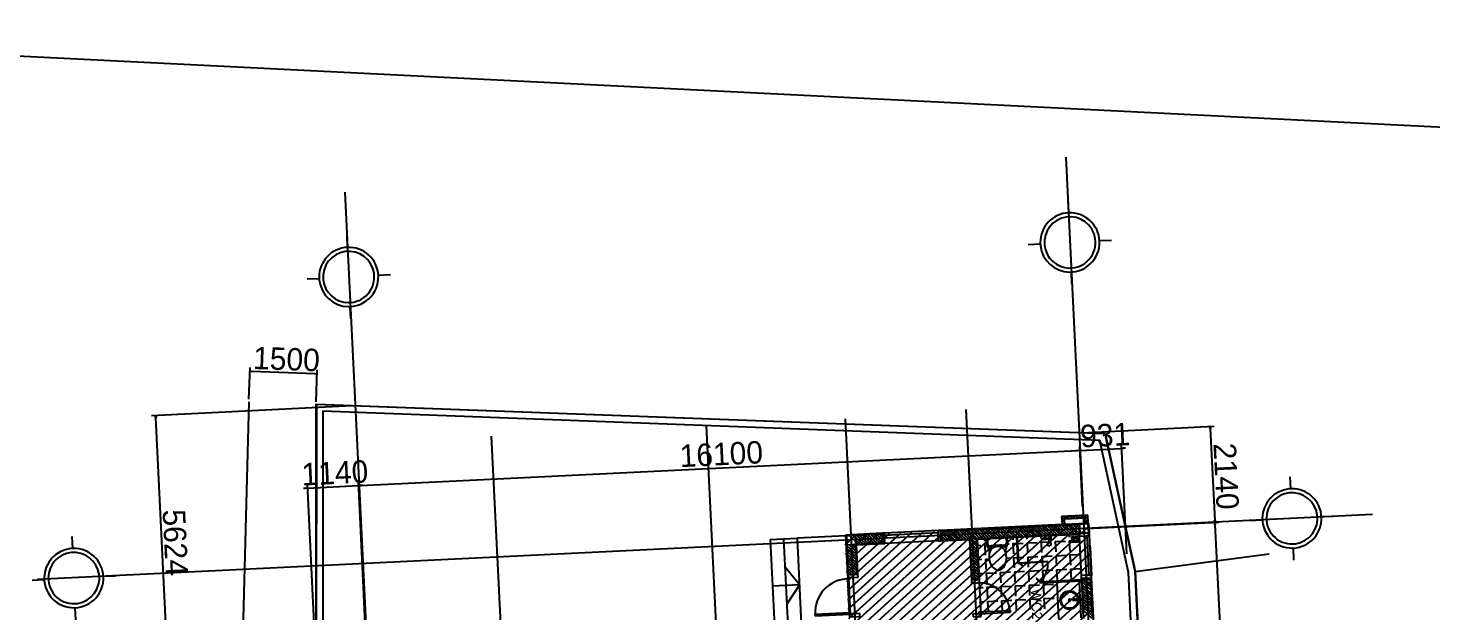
# Model space of a CAD drawing. Extents: x 549999 to 550212, y 1838161 to 1838467.
# Drawn here: x 550101.9 to 550133.2, y 1838419.01 to 1838432.02 of the extents above; entities that cross this region are included whole.
import ezdxf

# ---------------------------------------------------------------- set-up
doc = ezdxf.new("R2010")
doc.units = 0
for name, color, linetype in [('Level 1', 7, 'Continuous'), ('Level 13', 7, 'Continuous'), ('Level 14', 7, 'Continuous'), ('Level 15', 7, 'Continuous'), ('Level 18', 7, 'Continuous'), ('Level 19', 7, 'Continuous'), ('Level 23', 7, 'Continuous'), ('Level 3', 7, 'Continuous'), ('Level 33', 7, 'Continuous'), ('Level 35', 7, 'Continuous'), ('Level 4', 7, 'Continuous'), ('Level 43', 7, 'Continuous'), ('Level 44', 7, 'Continuous'), ('Level 47', 7, 'Continuous'), ('Level 5', 7, 'Continuous'), ('Level 6', 7, 'Continuous'), ('Level 7', 7, 'Continuous'), ('Level 8', 7, 'Continuous'), ('Level 9', 7, 'Continuous')]:
    doc.layers.add(name, color=color, linetype=linetype)

# ---------------------------------------------------------------- blocks, each defined once
blk = doc.blocks.new('___B_2')
at = {"layer": 'Level 3'}
for p, q in [((-41.2, 54.1), (41.2, 54.1)), ((-2.3, 5), (-41.2, 5)), ((1.2, 20.9), (-1.2, 20.9)), ((-1.2, 20.9), (-1.2, 6.4)), ((-0.3, 12.6), (-0.3, 6.3)), ((0.3, 12.6), (-0.3, 12.6)), ((0.3, 6.3), (0.3, 12.6)), ((1.2, 6.4), (1.2, 20.9)), ((41.2, 5), (2.3, 5))]:
    blk.add_line(p, q, dxfattribs=at)
for centre, radius in [((0, 28.6), 20.5), ((0, 28.6), 18.5), ((0, 4.4), 2), ((0, 28.6), 1.37)]:
    blk.add_circle(centre, radius, dxfattribs=at)
for centre, radius, start, end in [((0, 4.4), 2.39, 120.1574, 60.2316), ((0, 28.6), 2.2, 0, 180), ((0, 28.6), 2.2, 180, 0), ((0, 28.6), 1.37, 0, 180), ((0, 28.6), 1.37, 180, 0)]:
    blk.add_arc(centre, radius, start, end, dxfattribs=at)
blk = doc.blocks.new('TOILET')
at = {"layer": 'Level 3'}
for p, q in [((21.4, -1.9), (-21.4, -1.9)), ((19.4, -2), (-19.4, -2)), ((-17.2, -33), (-17.9, -35.5)), ((17.2, -33), (17.9, -35.5))]:
    blk.add_line(p, q, dxfattribs=at)
for centre, radius, start, end in [((0.2, -11.4), 24, 176.4513, 195.2961), ((-4.6, -11.1), 19.2, 151.2809, 176.4513), ((-0.4, -11.6), 23.4, 195.2961, 215.2147), ((-1, -10.7), 20.7, 156.2862, 203.7138), ((-19.5, -22.4), 1.38, 230.6724, 288.9927), ((-19.4, -2.6), 0.648, 92.3168, 156.2862), ((-18.9, -18.6), 1.17, 205.4105, 277.5788), ((-34.3, -32.7), 16.7, 355.4559, 27.38), ((0.1, -79.2), 58.7, 95.8322, 108.9927), ((17.9, -295.1), 277.8, 97.2351, 97.5788), ((0, -38.4), 18, 127.4036, 162.5964), ((-1.4, -140), 121.6, 90.3974, 97.407), ((0, -41.6), 20.6, 90, 122.0732), ((0, -78.7), 58.1, 84.1678, 95.8322), ((0, -346.3), 327.8, 89.6026, 90.3974), ((0, -41.6), 20.6, 57.9268, 90), ((1.4, -140), 121.6, 82.593, 89.6026), ((-0.1, -79.2), 58.7, 71.0073, 84.1678), ((0, -38.4), 18, 17.4036, 52.5964), ((-17.9, -295.1), 277.8, 82.4212, 82.7649), ((34.3, -32.7), 16.7, 152.62, 184.5441), ((18.9, -18.6), 1.17, 262.4212, 334.5895), ((19.5, -22.4), 1.38, 251.0073, 309.3276), ((19.4, -2.6), 0.648, 23.7138, 87.6832), ((0.4, -11.6), 23.4, 324.7853, 344.7039), ((1, -10.7), 20.7, 336.2862, 23.7138), ((4.6, -11.1), 19.2, 3.5487, 28.7191), ((-0.2, -11.4), 24, 344.7039, 3.5487), ((13.7, -46.1), 33, 174.3487, 207.6878), ((-71.9, -29.8), 54.4, 346.0536, 355.4559), ((4.5, -52.9), 21.8, 203.2216, 244.7718), ((-4.5, -52.9), 21.8, 295.2282, 336.7784), ((-13.7, -46.1), 33, 332.3122, 3.6835), ((71.9, -29.8), 54.4, 184.5441, 190.2879), ((-194.8, -80.5), 217.1, 9.681, 10.8949), ((0, -62.4), 11.2, 244.7718, 295.2282)]:
    blk.add_arc(centre, radius, start, end, dxfattribs=at)
blk = doc.blocks.new('___V__')
at = {"layer": 'Level 3'}
for p, q in [((-9.9, 2.8), (-9.9, 2.8)), ((2.1, 0.9), (2.1, -6.5)), ((3.8, 8.5), (3.9, 2.9)), ((6, 8.5), (3.9, 8.5)), ((4.6, -6.6), (4.6, 0.8)), ((5, 5.6), (5, 4.3)), ((5, 1.8), (5, 1.8)), ((8.1, 8.5), (6, 8.5)), ((6, 0.8), (6, 0.8)), ((7, 4.3), (7, 5.6)), ((7, 1.8), (7, 1.8)), ((8, -2), (8.2, 8.5)), ((-0.8, -10.6), (-0.8, -10.8)), ((4.6, -2), (6, -2)), ((6, -2), (8, -2)), ((7.3, -10.8), (7.3, -10.6))]:
    blk.add_line(p, q, dxfattribs=at)
for points in [[(-10.2, 0.8), (-10.3, 0.8), (-10.3, 0.8), (-10.4, 0.8), (-10.4, 0.8), (-10.4, 0.8), (-10.5, 0.8), (-10.5, 0.8), (-10.6, 0.8), (-10.6, 0.8), (-10.6, 0.9), (-10.7, 0.9), (-10.7, 0.9), (-10.7, 0.9), (-10.8, 0.9), (-10.8, 1), (-10.8, 1), (-10.9, 1), (-10.9, 1), (-10.9, 1.1), (-11, 1.1), (-11, 1.1), (-11, 1.1), (-11, 1.2), (-11.1, 1.2), (-11.1, 1.2), (-11.1, 1.3), (-11.1, 1.3), (-11.1, 1.3), (-11.2, 1.4), (-11.2, 1.4), (-11.2, 1.5), (-11.2, 1.5), (-11.2, 1.5), (-11.2, 1.6), (-11.2, 1.6), (-11.2, 1.6), (-11.2, 1.7), (-11.2, 1.7), (-11.2, 1.8), (-11.2, 1.8), (-11.2, 1.8), (-11.2, 1.9), (-11.2, 1.9), (-11.2, 2), (-11.2, 2), (-11.2, 2), (-11.2, 2.1), (-11.2, 2.1), (-11.2, 2.2), (-11.1, 2.2), (-11.1, 2.2), (-11.1, 2.3), (-11.1, 2.3), (-11.1, 2.3), (-11, 2.4), (-11, 2.4), (-11, 2.4), (-11, 2.5), (-10.9, 2.5), (-10.9, 2.5), (-10.9, 2.5), (-10.9, 2.6), (-10.8, 2.6), (-10.8, 2.6), (-10.8, 2.6), (-10.7, 2.7), (-10.7, 2.7), (-10.6, 2.7), (-10.6, 2.7), (-10.6, 2.7), (-10.5, 2.7), (-10.5, 2.7), (-10.5, 2.8), (-10.4, 2.8), (-10.4, 2.8), (-10.3, 2.8), (-10.3, 2.8), (-10.3, 2.8), (-10.2, 2.8)], [(-2.9, 2.8), (-4.2, 2.8), (-5.4, 2.8), (-6.5, 2.8), (-7.4, 2.8), (-8.2, 2.8), (-8.9, 2.8), (-9.4, 2.8), (-9.8, 2.8), (-10.1, 2.8), (-10.2, 2.8), (-10.2, 2.8)], [(-10.2, 2.8), (-10.2, 2.8), (-10, 2.8), (-9.9, 2.8)], [(-9.9, 0.8), (-10.1, 0.8), (-10.2, 0.8), (-10.2, 0.8)], [(-10.2, 0.8), (-10.2, 0.8), (-10, 0.8), (-9.6, 0.8), (-9.2, 0.8), (-8.5, 0.8), (-7.8, 0.8), (-6.9, 0.8), (-5.9, 0.8), (-4.8, 0.8), (-3.5, 0.8), (-2.9, 0.8)], [(-9.9, 0.8), (-9.9, 0.8), (-9.9, 0.8)], [(-2.9, 2.8), (-1.8, 2.8), (-0.8, 2.8), (0.1, 2.8), (0.9, 2.8), (1.6, 2.8), (2.2, 2.8), (2.6, 2.8)], [(2.1, 0.8), (1.6, 0.8), (0.9, 0.8), (0.1, 0.8), (-0.9, 0.8), (-1.9, 0.8), (-2.9, 0.8)], [(2.1, 1.8), (2.1, 1.8), (2.1, 1.8), (2.1, 1.7), (2.1, 1.7), (2.1, 1.7), (2.1, 1.6), (2.1, 1.6), (2.1, 1.5), (2.1, 1.5), (2.1, 1.4), (2.1, 1.3), (2.1, 1.3), (2.1, 1.2), (2.1, 1.1), (2.1, 1), (2.1, 0.9), (2.1, 0.8)], [(2.7, 2.8), (3, 2.8), (3.2, 2.8), (3.3, 2.8)], [(3.3, 0.8), (3.2, 0.8), (3, 0.8), (2.8, 0.8)], [(4.6, 0.8), (4.6, 0.9), (4.6, 1), (4.6, 1.1), (4.6, 1.2), (4.6, 1.3), (4.6, 1.4), (4.6, 1.4), (4.6, 1.5), (4.6, 1.5), (4.6, 1.6), (4.6, 1.6), (4.6, 1.7), (4.6, 1.7), (4.6, 1.7), (4.6, 1.8), (4.6, 1.8), (4.6, 1.8)], [(6, 2.8), (6, 2.8), (6, 2.8)], [(2.2, -6.4), (2, -6.4), (1.9, -6.5), (1.7, -6.6), (1.6, -6.6), (1.4, -6.7), (1.3, -6.8), (1.1, -6.8), (1, -6.9), (0.9, -7), (0.7, -7.1), (0.6, -7.2), (0.5, -7.3), (0.4, -7.4), (0.3, -7.5), (0.2, -7.7), (0.1, -7.8), (0, -7.9), (-0.1, -8), (-0.2, -8.2), (-0.3, -8.3), (-0.4, -8.5), (-0.4, -8.6), (-0.5, -8.8), (-0.6, -8.9), (-0.6, -9.1), (-0.7, -9.2), (-0.7, -9.4), (-0.7, -9.5), (-0.7, -9.7), (-0.8, -9.8), (-0.8, -10), (-0.8, -10.2), (-0.8, -10.3), (-0.8, -10.5), (-0.8, -10.6), (-0.7, -10.8), (-0.7, -11), (-0.7, -11.1), (-0.7, -11.3), (-0.6, -11.4), (-0.6, -11.6), (-0.5, -11.6)], [(7, -11.6), (7.1, -11.4), (7.1, -11.3), (7.2, -11.1), (7.2, -11), (7.2, -10.8), (7.3, -10.7), (7.3, -10.5), (7.3, -10.3), (7.3, -10.2), (7.3, -10), (7.3, -9.9), (7.3, -9.7), (7.2, -9.6), (7.2, -9.4), (7.2, -9.2), (7.1, -9.1), (7.1, -8.9), (7, -8.8), (6.9, -8.6), (6.9, -8.5), (6.8, -8.3), (6.7, -8.2), (6.6, -8.1), (6.5, -7.9), (6.5, -7.8), (6.4, -7.7), (6.2, -7.6), (6.1, -7.5), (6, -7.3), (5.9, -7.2), (5.8, -7.1), (5.6, -7), (5.5, -6.9), (5.4, -6.9), (5.2, -6.8), (5.1, -6.7), (5, -6.6), (4.8, -6.6), (4.7, -6.5), (4.5, -6.5)]]:
    blk.add_lwpolyline(points, dxfattribs=at)
for centre, major_axis, start_param, end_param in [((3.2, -10.3), (4.04, 0), 3.224486, 3.28342), ((3.2, -10.5), (4.02, 0), 3.224486, 3.249095), ((3.2, -10.5), (4.02, 0), 3.262073, 3.311483), ((3.2, -10.3), (4.04, 0), 3.384639, 3.759743), ((3.2, -10.3), (4.04, 0), 2.807097, 2.848132), ((3.2, -10.5), (4.02, 0), 3.402009, 4.712389), ((3.2, -10.3), (4.04, 0), 4.16153, 4.302053), ((3.2, -10.3), (4.04, 0), 4.558722, 4.712389), ((3.2, -10.5), (-4.02, 0), 1.570796, 3.097693), ((3.2, -10.3), (4.04, 0), 5.808134, 6.228395), ((3.2, -10.3), (4.04, 0), 0.265335, 0.301153)]:
    blk.add_ellipse(centre, major_axis=major_axis, ratio=0.98191, start_param=start_param, end_param=end_param, dxfattribs=at)
for points, degree in [([(2.1, 1.6), (2.1, 1.7), (2.1, 2), (2.2, 2.4), (2.5, 2.8), (2.9, 3), (3.2, 3), (3.3, 3)], 3), ([(2.1, 0.8), (2.1, 1), (2.2, 1.2), (2.4, 1.5), (2.9, 1.7), (3.2, 1.8), (3.3, 1.8)], 3), ([(3.3, 3), (3.5, 3), (3.8, 3), (4.2, 2.8), (4.3, 2.5), (4.4, 2.4)], 3), ([(3.3, 1.8), (3.5, 1.8), (3.8, 1.7), (4.2, 1.5), (4.5, 1.2), (4.6, 1), (4.6, 0.8)], 3), ([(4.4, 2.4), (4.5, 2.3), (4.6, 2.1), (4.6, 1.8), (4.6, 1.8)], 3), ([(2.1, -6.4), (2.1, -6.4), (2.2, -6.4), (2.2, -6.4), (2.3, -6.4), (2.3, -6.4), (2.3, -6.5)], 3), ([(2.3, -6.5), (2.3, -6.5), (2.4, -6.6), (2.4, -6.7), (2.5, -6.7), (2.5, -6.8), (2.5, -6.8), (2.6, -6.8), (2.6, -6.8), (2.6, -6.9), (2.7, -6.9), (2.7, -6.9), (2.8, -7), (2.8, -7), (2.9, -7), (2.9, -7), (3, -7), (3.1, -7), (3.2, -7.1), (3.2, -7.1)], 3), ([(3.2, -7.6), (3.1, -7.6), (3.1, -7.6), (3, -7.6), (3, -7.6)], 3), ([(3.2, -7.1), (3.3, -7.1), (3.3, -7.1), (3.3, -7.1), (3.3, -7.1)], 3), ([(3.3, -7.7), (3.3, -7.7), (3.3, -7.7), (3.2, -7.7)], 2), ([(3.3, -7.1), (3.4, -7.1), (3.5, -7.1), (3.6, -7.1), (3.7, -7.1), (3.7, -7.1), (3.8, -7.1), (3.8, -7), (3.9, -7), (3.9, -7), (4, -7), (4, -7), (4, -7), (4, -7), (4, -7), (4.1, -6.9), (4.1, -6.9), (4.1, -6.9), (4.2, -6.9), (4.2, -6.8), (4.2, -6.8), (4.2, -6.8), (4.2, -6.8), (4.3, -6.7), (4.3, -6.7), (4.4, -6.6), (4.4, -6.6), (4.4, -6.5)], 3), ([(3.6, -7.6), (3.5, -7.6), (3.5, -7.7), (3.4, -7.7), (3.3, -7.7)], 3), ([(4.4, -6.5), (4.4, -6.5), (4.4, -6.5), (4.5, -6.5), (4.5, -6.5), (4.5, -6.5), (4.6, -6.5), (4.6, -6.5)], 3)]:
    blk.add_open_spline(points, degree=degree, dxfattribs=at)
blk = doc.blocks.new('CUA_19')
at = {"layer": 'Level 5'}
for p, q in [((-42, 11.5), (-42, 87.75)), ((-42, 87.75), (-37, 87.75)), ((-37, 87.75), (-37, 11.5)), ((-47, 11.5), (-47, -11.5)), ((-41.5, 11.5), (-47, 11.5)), ((-41.5, 6.5), (-41.5, 11.5)), ((-37, 11.5), (-41.5, 11.5)), ((-37, 11.5), (-41.5, 11.5)), ((-40.5, 6.5), (-41.5, 6.5)), ((-40.5, -11.5), (-40.5, 6.5)), ((41.5, 6.5), (40.5, 6.5)), ((40.5, 6.5), (40.5, -11.5)), ((47, 11.5), (41.5, 11.5)), ((41.5, 11.5), (41.5, 6.5)), ((47, -11.5), (47, 11.5)), ((-47, -11.5), (-40.5, -11.5)), ((40.5, -11.5), (47, -11.5))]:
    blk.add_line(p, q, dxfattribs=at)
blk.add_arc((-37, 12.75), 75, 359.14136, 90, dxfattribs=at)
blk = doc.blocks.new('D820X2')
at = {"layer": 'Level 5'}
for p, q in [((30.5, 4), (30.5, 74.12)), ((30.5, 74.12), (35.5, 74.12)), ((35.5, 74.12), (35.5, 4)), ((-35.5, 9), (-41, 9)), ((-41, 9), (-41, -9)), ((-35.5, 4), (-35.5, 9)), ((-34.5, 4), (-35.5, 4)), ((-34.5, -9), (-34.5, 4)), ((35.5, 4), (30.5, 4)), ((35.5, 4), (34.5, 4)), ((34.5, 4), (34.5, -9)), ((41, 9), (35.5, 9)), ((35.5, 9), (35.5, 4)), ((41, -9), (41, 9)), ((-41, -9), (-34.5, -9)), ((34.5, -9), (41, -9))]:
    blk.add_line(p, q, dxfattribs=at)
blk.add_arc((35.5, 4), 70.12, 90, 180, dxfattribs=at)
blk = doc.blocks.new('SO1103')
at = {"layer": 'Level 7'}
for p, q in [((-60, 11.5), (-65, 11.5)), ((-65, 11.5), (-65, -11.5)), ((-60, 6.5), (-60, 11.5)), ((60, 11.5), (-60, 11.5)), ((-60, -11.5), (-60, 6.5)), ((60, 6.5), (-60, 6.5)), ((65, 11.5), (60, 11.5)), ((60, 6.5), (60, 11.5)), ((60, -11.5), (60, 6.5)), ((65, -11.5), (65, 11.5)), ((-65, -11.5), (-60, -11.5)), ((60, -11.5), (-60, -11.5)), ((60, -11.5), (65, -11.5))]:
    blk.add_line(p, q, dxfattribs=at)
blk = doc.blocks.new('CUA_W4')
at = {"layer": 'Level 5'}
for p, q in [((0.1, -2.2), (13, -2.2)), ((13, -1.3), (1, -1.3)), ((13, -2.2), (13, -1.3)), ((64, -1), (18.8, -46.7)), ((65, -1.4), (19.5, -47.4)), ((65, -1.3), (52, -1.3)), ((52, -2.2), (52, -1.3)), ((52, -2.2), (65, -2.2)), ((65, -1), (59.9, -1)), ((65, -2.2), (65, -1.3))]:
    blk.add_line(p, q, dxfattribs=at)
blk.add_arc((65, -1), 65, 180, 225.602, dxfattribs=at)
blk = doc.blocks.new('CUA_S1')
at = {"layer": 'Level 7'}
for p, q in [((-45, 11.5), (-50, 11.5)), ((-50, 11.5), (-50, -11.5)), ((-45, 6.5), (-45, 11.5)), ((45, 11.5), (-45, 11.5)), ((0, 11.5), (-45, 11.5)), ((-44, 6.5), (-45, 6.5)), ((-44, -11.5), (-44, 6.5)), ((44, 6.5), (-44, 6.5)), ((-18.6, 11.5), (0, 11.5)), ((0, 11.5), (45, 11.5)), ((18.6, 11.5), (0, 11.5)), ((45, 6.5), (44, 6.5)), ((44, 6.5), (44, -11.5)), ((50, 11.5), (45, 11.5)), ((45, 11.5), (45, 6.5)), ((50, -11.5), (50, 11.5)), ((-50, -11.5), (-44, -11.5)), ((-44, -11.5), (44, -11.5)), ((44, -11.5), (50, -11.5))]:
    blk.add_line(p, q, dxfattribs=at)
blk = doc.blocks.new('GFDGFD')
at = {"layer": 'Level 13'}
for p, q in [((251022.3, -228121.7), (251035.8, -228121.7)), ((251022.3, -228135.2), (251022.3, -228121.7)), ((251025.9, -228125.3), (251022.3, -228121.7)), ((251035.8, -228135.2), (251022.3, -228135.2)), ((251031.8, -228124.9), (251035, -228121.7)), ((251032.2, -228131.6), (251035.8, -228135.2)), ((251035.8, -228121.7), (251035.8, -228135.2)), ((251100.6, -228747), (251100.6, -228807))]:
    blk.add_line(p, q, dxfattribs=at)
blk.add_circle((251029.1, -228128.5), 4.5, dxfattribs=at)
at = {"layer": 'Level 14'}
for p, q in [((250976.7, -228099.6), (250979.3, -228097)), ((250976.7, -228105.9), (250982.7, -228099.9)), ((250976.7, -228112.3), (250982.7, -228106.3)), ((250976.7, -228118.7), (250982.7, -228112.7)), ((250982.7, -228099.9), (250985.7, -228097)), ((250986.1, -228103), (250992.1, -228097)), ((250992.4, -228103), (250996.3, -228099.1)), ((250996.3, -228130.9), (251010.2, -228117)), ((250996.3, -228124.5), (251003.9, -228117)), ((250996.3, -228118.2), (250997.5, -228117)), ((250996.3, -228137.3), (251016.3, -228117.3)), ((251116.3, -228112.7), (251132.1, -228097)), ((251117.8, -228104.9), (251125.7, -228097)), ((251117.8, -228098.5), (251119.3, -228097)), ((251118.4, -228117), (251138.4, -228097)), ((251124.8, -228117), (251144.8, -228097)), ((251131.2, -228117), (251151.2, -228097)), ((251137.5, -228117), (251157.5, -228097)), ((251143.9, -228117), (251163.9, -228097)), ((251150.2, -228117), (251170.2, -228097)), ((251156.6, -228117), (251176.6, -228097)), ((251163, -228117), (251183, -228097)), ((251169.3, -228117), (251189.3, -228097)), ((251175.7, -228117), (251195.7, -228097)), ((251182.1, -228117), (251202.1, -228097)), ((251188.4, -228117), (251206.3, -228099.1)), ((250976.7, -228125), (250982.7, -228119)), ((250976.7, -228131.4), (250982.7, -228125.4)), ((250976.7, -228137.8), (250982.7, -228131.8)), ((250976.7, -228144.1), (250982.7, -228138.1)), ((250976.7, -228150.5), (250977.7, -228149.5)), ((250977.7, -228149.5), (250982.7, -228144.5)), ((250978.1, -228155.5), (250984.1, -228149.5)), ((250984.5, -228155.5), (250990.5, -228149.5)), ((250996.3, -228143.6), (251016.3, -228123.6)), ((250996.3, -228150), (251016.3, -228130)), ((250996.3, -228156.3), (251016.3, -228136.3)), ((250996.3, -228162.7), (251016.3, -228142.7)), ((250996.3, -228169.1), (251016.3, -228149.1)), ((250990.8, -228155.5), (250996.3, -228150)), ((250996.3, -228175.4), (251016.3, -228155.4)), ((250996.3, -228181.8), (251016.3, -228161.8)), ((250996.3, -228188.2), (251016.3, -228168.2)), ((250996.3, -228194.5), (251016.3, -228174.5)), ((250996.3, -228200.9), (251016.3, -228180.9)), ((250996.3, -228207.3), (251016.3, -228187.3)), ((250996.3, -228213.6), (251016.3, -228193.6)), ((250996.3, -228220), (251016.3, -228200)), ((250996.3, -228226.4), (251016.3, -228206.4)), ((250996.3, -228232.7), (251016.3, -228212.7)), ((250996.3, -228239.1), (251016.3, -228219.1)), ((250996.3, -228245.4), (251016.3, -228225.4)), ((250996.3, -228251.8), (251016.3, -228231.8)), ((250996.3, -228258.2), (251016.3, -228238.2)), ((250996.3, -228264.5), (251016.3, -228244.5)), ((250996.3, -228270.9), (251016.3, -228250.9)), ((250996.3, -228277.3), (251016.3, -228257.3)), ((250996.3, -228283.6), (251016.3, -228263.6)), ((250996.3, -228290), (251016.3, -228270)), ((250996.3, -228296.4), (251016.3, -228276.4)), ((250996.3, -228302.7), (251016.3, -228282.7)), ((250996.3, -228309.1), (251016.3, -228289.1)), ((250996.3, -228315.4), (251016.3, -228295.4)), ((250996.3, -228321.8), (251016.3, -228301.8)), ((250996.3, -228328.2), (251016.3, -228308.2)), ((250996.3, -228334.5), (251016.3, -228314.5)), ((250996.3, -228340.9), (251016.3, -228320.9)), ((250996.3, -228347.3), (251016.3, -228327.3)), ((250996.3, -228353.6), (251016.3, -228333.6)), ((250996.3, -228360), (251016.3, -228340)), ((250996.3, -228366.4), (251016.3, -228346.4)), ((250996.3, -228372.7), (251016.3, -228352.7)), ((250996.3, -228379.1), (251016.3, -228359.1)), ((250996.3, -228385.5), (251016.3, -228365.5)), ((251016.3, -228359.1), (251028.4, -228347)), ((251016.3, -228352.7), (251022.1, -228347)), ((251019.8, -228362), (251034.8, -228347)), ((251026.2, -228362), (251041.2, -228347)), ((251032.5, -228362), (251047.5, -228347)), ((251038.9, -228362), (251053.9, -228347)), ((251045.3, -228362), (251060.3, -228347)), ((251051.6, -228362), (251066.6, -228347)), ((251058, -228362), (251073, -228347)), ((251064.3, -228362), (251079.3, -228347)), ((251070.7, -228362), (251085.7, -228347)), ((251077.1, -228362), (251092.1, -228347)), ((251083.4, -228362), (251098.4, -228347)), ((251089.8, -228362), (251104.8, -228347)), ((251096.2, -228362), (251108.8, -228349.3)), ((251102.5, -228362), (251108.8, -228355.7)), ((250996.3, -228391.8), (251016.3, -228371.8)), ((250996.3, -228398.2), (251016.3, -228378.2)), ((250996.3, -228404.5), (251016.3, -228384.5)), ((250996.3, -228410.9), (251016.3, -228390.9)), ((250996.3, -228417.3), (251016.3, -228397.3)), ((250996.3, -228423.6), (251016.3, -228403.6)), ((250999.3, -228427), (251016.3, -228410)), ((251005.7, -228427), (251006.3, -228426.4)), ((251007.2, -228425.5), (251016.3, -228416.4)), ((251013.6, -228425.5), (251016.3, -228422.7)), ((250996.3, -228563.6), (251003, -228557)), ((250996.3, -228557.3), (250996.6, -228557)), ((250996.3, -228576.4), (251014.2, -228558.5)), ((250996.3, -228570), (251007.9, -228558.5)), ((250996.3, -228582.7), (251016.3, -228562.7)), ((250996.3, -228589.1), (251016.3, -228569.1)), ((250996.3, -228595.5), (251016.3, -228575.5)), ((250996.3, -228601.8), (251016.3, -228581.8)), ((250996.3, -228608.2), (251016.3, -228588.2)), ((250996.3, -228614.6), (251016.3, -228594.6)), ((251000.3, -228617), (251016.3, -228600.9)), ((251006.6, -228617), (251016.3, -228607.3)), ((251013, -228617), (251016.3, -228613.6)), ((251016.3, -228632.7), (251032.1, -228617)), ((251016.3, -228626.4), (251025.7, -228617)), ((251016.3, -228620), (251019.4, -228617)), ((251018.5, -228637), (251038.5, -228617)), ((251024.8, -228637), (251044.8, -228617)), ((251031.2, -228637), (251051.2, -228617)), ((251037.5, -228637), (251057.5, -228617)), ((251043.9, -228637), (251063.9, -228617)), ((251050.3, -228637), (251070.3, -228617)), ((251056.6, -228637), (251076.6, -228617)), ((251063, -228637), (251081.8, -228618.2)), ((251069.4, -228637), (251081.8, -228624.5)), ((251075.7, -228637), (251083.3, -228629.4)), ((251082.1, -228637), (251083.3, -228635.7))]:
    blk.add_line(p, q, dxfattribs=at)
at = {"layer": 'Level 15'}
for p, q in [((251017.8, -228141.1), (251023.4, -228141.1)), ((251032, -228141.1), (251032, -228118.5)), ((251032, -228141.1), (251054.8, -228141.1)), ((251063.4, -228141.1), (251063.4, -228118.5)), ((251063.4, -228141.1), (251086.3, -228141.1)), ((251094.8, -228141.1), (251094.8, -228118.5)), ((251094.8, -228141.1), (251117.7, -228141.1)), ((251017.8, -228172.5), (251023.4, -228172.5)), ((251032, -228172.5), (251032, -228149.6)), ((251032, -228172.5), (251054.8, -228172.5)), ((251063.4, -228172.5), (251063.4, -228149.6)), ((251063.4, -228172.5), (251086.3, -228172.5)), ((251094.8, -228172.5), (251094.8, -228149.6)), ((251094.8, -228172.5), (251117.7, -228172.5)), ((251017.8, -228203.9), (251023.4, -228203.9)), ((251032, -228184.6), (251032, -228181.1)), ((251032, -228203.9), (251032, -228187.1)), ((251032, -228203.9), (251054.8, -228203.9)), ((251063.4, -228203.9), (251063.4, -228181.1)), ((251063.4, -228203.9), (251086.3, -228203.9)), ((251094.8, -228203.9), (251094.8, -228181.1)), ((251094.8, -228203.9), (251117.7, -228203.9)), ((251126.3, -228203.9), (251126.3, -228181.1)), ((251126.3, -228203.9), (251149.1, -228203.9)), ((251157.7, -228203.9), (251157.7, -228181.1)), ((251157.7, -228203.9), (251180.6, -228203.9)), ((251017.8, -228235.4), (251023.4, -228235.4)), ((251032, -228235.4), (251032, -228212.5)), ((251032, -228235.4), (251054.8, -228235.4)), ((251063.4, -228235.4), (251063.4, -228212.5)), ((251063.4, -228235.4), (251086.3, -228235.4)), ((251094.8, -228235.4), (251094.8, -228212.5)), ((251094.8, -228235.4), (251117.7, -228235.4)), ((251126.3, -228235.4), (251126.3, -228212.5)), ((251126.3, -228235.4), (251149.1, -228235.4)), ((251157.7, -228235.4), (251157.7, -228212.5)), ((251157.7, -228235.4), (251180.6, -228235.4)), ((251017.8, -228266.8), (251023.4, -228266.8)), ((251032, -228256), (251032, -228243.9)), ((251032, -228266.8), (251032, -228258)), ((251032, -228266.8), (251054.8, -228266.8)), ((251063.4, -228256), (251063.4, -228243.9)), ((251063.4, -228266.8), (251063.4, -228258)), ((251063.4, -228266.8), (251086.3, -228266.8)), ((251094.8, -228266.8), (251094.8, -228243.9)), ((251094.8, -228266.8), (251117.7, -228266.8)), ((251126.3, -228266.8), (251126.3, -228243.9)), ((251126.3, -228266.8), (251149.1, -228266.8)), ((251157.7, -228266.8), (251157.7, -228243.9)), ((251157.7, -228266.8), (251180.6, -228266.8)), ((251032, -228278.7), (251032, -228275.4)), ((251063.4, -228282.9), (251063.4, -228275.4)), ((251094.8, -228298.2), (251094.8, -228275.4)), ((251094.8, -228298.2), (251117.7, -228298.2)), ((251126.3, -228298.2), (251126.3, -228275.4)), ((251126.3, -228298.2), (251149.1, -228298.2)), ((251157.7, -228298.2), (251157.7, -228275.4)), ((251157.7, -228298.2), (251180.6, -228298.2)), ((251017.8, -228329.7), (251023.4, -228329.7)), ((251032, -228329.7), (251032, -228325.2)), ((251032, -228329.7), (251054.8, -228329.7)), ((251063.4, -228329.7), (251063.4, -228321.1)), ((251063.4, -228329.7), (251086.3, -228329.7)), ((251094.8, -228329.7), (251094.8, -228306.8)), ((251094.8, -228329.7), (251117.7, -228329.7)), ((251126.3, -228329.7), (251126.3, -228306.8)), ((251126.3, -228329.7), (251149.1, -228329.7)), ((251157.7, -228329.7), (251157.7, -228306.8)), ((251157.7, -228329.7), (251180.6, -228329.7)), ((251032, -228345.5), (251032, -228338.2)), ((251063.4, -228345.5), (251063.4, -228338.2)), ((251094.8, -228345.5), (251094.8, -228338.2)), ((251126.3, -228345.5), (251126.3, -228338.2)), ((251157.7, -228345.5), (251157.7, -228338.2))]:
    blk.add_line(p, q, dxfattribs=at)
at = {"layer": 'Level 18'}
for p, q in [((251006.3, -227462.9), (251006.3, -230442.9)), ((250177.5, -228107), (255257.3, -228107)), ((250728.3, -228357), (251388.3, -228357)), ((250736.3, -228627), (252145.4, -228627)), ((250736.3, -228937), (252145.4, -228937)), ((250736.3, -229417), (252145.4, -229417)), ((250177.5, -229717), (255257.3, -229717))]:
    blk.add_line(p, q, dxfattribs=at)
at = {"layer": 'Level 33'}
for q in [(251059.3, -228777), (251141.9, -228777)]:
    blk.add_line((251100.6, -228747), q, dxfattribs=at)
at = {"layer": 'Level 4'}
for p, q in [((250976.7, -228097), (250976.7, -228155.5)), ((250994.8, -228097), (250976.7, -228097)), ((250982.7, -228149.5), (250982.7, -228103)), ((250982.7, -228103), (250994.8, -228103)), ((251016.3, -228095.5), (250994.8, -228095.5)), ((250994.8, -228095.5), (250994.8, -228103)), ((250996.3, -228097), (250994.8, -228097)), ((250994.8, -228103), (250994.8, -228118.5)), ((250996.3, -228103), (250994.8, -228103)), ((250996.3, -228097), (251016.3, -228097)), ((250996.3, -228427), (250996.3, -228117)), ((251291.3, -228095.5), (251116.3, -228095.5)), ((251116.3, -228107), (251117.8, -228107)), ((251206.3, -228117), (251116.3, -228117)), ((251117.8, -228097), (251117.8, -228107)), ((251206.3, -228097), (251117.8, -228097)), ((251120.3, -228117), (251120.3, -228118.5)), ((251122.3, -228117), (251122.3, -228118.5)), ((250994.8, -228149.5), (250982.7, -228149.5)), ((250994.8, -228118.5), (250994.8, -228149.5)), ((250996.3, -228149.5), (250994.8, -228149.5)), ((251016.3, -228347), (251016.3, -228118.5)), ((251017.8, -228181), (251017.8, -228118.5)), ((251116.3, -228118.5), (251120.3, -228118.5)), ((251120.3, -228118.5), (251120.3, -228210.8)), ((251122.3, -228118.5), (251204.8, -228118.5)), ((251122.3, -228211.2), (251122.3, -228118.5)), ((250976.7, -228155.5), (250994.8, -228155.5)), ((250994.8, -228155.5), (250994.8, -228427)), ((250996.3, -228155.5), (250994.8, -228155.5)), ((251017.8, -228256), (251017.8, -228185.3)), ((251120.3, -228210.8), (251121.1, -228210)), ((251121.1, -228210), (251122.3, -228211.2)), ((251017.8, -228256), (251016.3, -228256)), ((251017.8, -228258), (251016.3, -228258)), ((251075.2, -228256), (251017.8, -228256)), ((251017.8, -228345.5), (251017.8, -228258)), ((251017.8, -228258), (251076, -228258)), ((251075.3, -228255.9), (251075.2, -228256)), ((251076.7, -228257.3), (251075.3, -228255.9)), ((251076, -228258), (251076.7, -228257.3)), ((251108.8, -228347), (251016.3, -228347)), ((251016.3, -228425.5), (251016.3, -228362)), ((251108.8, -228362), (251016.3, -228362)), ((251108.8, -228345.5), (251017.8, -228345.5)), ((251017.8, -228427), (251017.8, -228363.5)), ((251017.8, -228363.5), (251108.8, -228363.5)), ((251006.3, -228425.5), (251016.3, -228425.5)), ((251006.3, -228425.5), (251006.3, -228427)), ((250994.8, -228557), (250994.8, -228638.5)), ((250996.3, -228617), (250996.3, -228557)), ((251006.3, -228557), (251006.3, -228558.5)), ((251016.3, -228558.5), (251006.3, -228558.5)), ((251016.3, -228617), (251016.3, -228558.5)), ((251017.8, -228615.5), (251017.8, -228557)), ((250996.3, -228617), (251016.3, -228617)), ((250996.3, -228637), (250996.3, -228617)), ((251081.8, -228617), (251016.3, -228617)), ((251083.3, -228615.5), (251017.8, -228615.5)), ((251081.8, -228627), (251081.8, -228617)), ((251083.3, -228638.5), (251083.3, -228615.5)), ((250994.8, -228638.5), (251083.3, -228638.5)), ((251083.3, -228637), (251016.3, -228637)), ((251081.8, -228627), (251083.3, -228627))]:
    blk.add_line(p, q, dxfattribs=at)
at = {"layer": 'Level 6'}
for p, q in [((251016.3, -228097), (250996.3, -228097)), ((250996.3, -228097), (250996.3, -228117)), ((251016.3, -228097), (250996.3, -228097)), ((250996.3, -228097), (250996.3, -228117)), ((250996.3, -228117), (251000.4, -228117)), ((250996.3, -228117), (251016.3, -228117)), ((251000.4, -228117), (251016.3, -228117)), ((251016.3, -228117), (251016.3, -228097)), ((251016.3, -228617), (250996.3, -228617)), ((250996.3, -228617), (250996.3, -228637)), ((251016.3, -228617), (250996.3, -228617)), ((250996.3, -228617), (250996.3, -228637)), ((251016.3, -228637), (251016.3, -228617)), ((251016.3, -228637), (251016.3, -228617)), ((250996.3, -228637), (251016.3, -228637)), ((250996.3, -228637), (251016.3, -228637))]:
    blk.add_line(p, q, dxfattribs=at)
at = {"layer": 'Level 8'}
for p, q in [((251107.5, -227997), (250797.8, -228048.6)), ((255048.5, -227997), (251107.5, -227997)), ((250797.8, -228048.6), (250646.5, -229803.1)), ((251185.3, -228345.5), (251114.3, -228345.5)), ((250996.3, -228638.5), (250996.3, -228747)), ((251088.8, -228637), (251171.8, -228637)), ((251171.8, -228638.5), (251088.8, -228638.5)), ((250996.3, -228747), (251204.8, -228747)), ((250646.5, -229803.1), (254818.6, -230006.9))]:
    blk.add_line(p, q, dxfattribs=at)
at = {"layer": 'Level 9'}
for p, q in [((250996.3, -228747), (251204.8, -228747)), ((250996.3, -228777), (250996.3, -228747)), ((250996.3, -228807), (250996.3, -228777)), ((250996.3, -228777), (251204.8, -228777)), ((250996.3, -228777), (251204.8, -228777)), ((250996.3, -228807), (251204.8, -228807)), ((250996.3, -228807), (251204.8, -228807))]:
    blk.add_line(p, q, dxfattribs=at)
at = {"layer": 'Level 3'}
for name, p, rotation in [('___B_2', (251163.6, -228118.5), 180), ('___V__', (251026.3, -228189.2), 90), ('TOILET', (251015.8, -228302), 90)]:
    blk.add_blockref(name, p, dxfattribs=dict(at, rotation=rotation))
at = {"layer": 'Level 5'}
for name, p, rotation in [('CUA_W4', (251122, -228210.6), -135.0000000002948), ('CUA_19', (251130.3, -228627), 180)]:
    blk.add_blockref(name, p, dxfattribs=dict(at, rotation=rotation))
blk.add_blockref('D820X2', (251149.8, -228354.5), dxfattribs=at)
at = {"layer": 'Level 7'}
blk.add_blockref('CUA_S1', (251066.3, -228107), dxfattribs=at)
at = {"layer": 'Level 7', "rotation": 90}
blk.add_blockref('SO1103', (251006.3, -228492), dxfattribs=at)
at = {"layer": 'Level 23'}
blk.add_text('WC2', height=22.83, dxfattribs=at).set_placement((251135.5, -228232.2))
blk = doc.blocks.new('GRID_1')
at = {"layer": 'Level 19'}
for p, q in [((0, 0.517), (0, 0.367)), ((-0.517, 0), (-0.367, 0)), ((0.517, 0), (0.367, 0)), ((0, -0.517), (0, -0.367))]:
    blk.add_line(p, q, dxfattribs=at)
for radius, start, end in [(0.367, 86.5906, 185.4173), (0.367, 3.4094, 86.5906), (0.317, 86.5906, 185.4173), (0.317, 3.4094, 86.5906), (0.317, 275.4173, 3.4094), (0.367, 275.4173, 3.4094), (0.367, 185.4173, 275.4173), (0.317, 185.4173, 275.4173)]:
    blk.add_arc((0, 0), radius, start, end, dxfattribs=at)

msp = doc.modelspace()

# ---------------------------------------------------------------- linework, layer by layer
at = {"layer": 'Level 35'}
msp.add_lwpolyline([(550086.183, 1838372.497), (550170.351, 1838368.289), (550173.327, 1838427.808), (550089.158, 1838432.016)], close=True, dxfattribs=at)
at = {"layer": 'Level 43'}
for p, q in [((550106.823, 1838423.747), (550106.85, 1838424.455)), ((550108.3, 1838424.31), (550106.891, 1838424.363)), ((550108.322, 1838423.691), (550108.349, 1838424.398)), ((550109.124, 1838423.596), (550104.654, 1838423.378)), ((550105.015, 1838417.811), (550104.746, 1838423.338)), ((550125.392, 1838422.998), (550128.346, 1838423.142)), ((550128.258, 1838423.093), (550128.358, 1838421.046)), ((550126.396, 1838420.302), (550126.277, 1838422.74)), ((550109.315, 1838421.824), (550125.307, 1838422.603)), ((550125.262, 1838422.601), (550125.307, 1838422.603)), ((550125.412, 1838421.352), (550125.347, 1838422.695)), ((550125.412, 1838421.352), (550125.347, 1838422.695)), ((550125.351, 1838422.605), (550126.282, 1838422.651)), ((550126.371, 1838422.655), (550126.326, 1838422.653)), ((550108.349, 1838417.317), (550108.128, 1838421.857)), ((550108.132, 1838421.767), (550109.271, 1838421.822)), ((550109.487, 1838417.372), (550109.266, 1838421.912)), ((550109.487, 1838417.372), (550109.266, 1838421.912)), ((550109.36, 1838421.827), (550109.315, 1838421.824)), ((550108.042, 1838421.762), (550108.087, 1838421.765)), ((550125.496, 1838420.861), (550128.45, 1838421.005)), ((550125.496, 1838420.861), (550128.45, 1838421.005)), ((550128.363, 1838420.956), (550129.277, 1838402.172))]:
    msp.add_line(p, q, dxfattribs=at)
for points in [[(550106.891, 1838424.355), (550106.846, 1838424.365), (550106.891, 1838424.37)], [(550108.3, 1838424.318), (550108.345, 1838424.309), (550108.3, 1838424.303)], [(550104.738, 1838423.338), (550104.743, 1838423.383), (550104.753, 1838423.338)], [(550128.251, 1838423.092), (550128.256, 1838423.138), (550128.266, 1838423.093)], [(550125.306, 1838422.611), (550125.351, 1838422.605), (550125.307, 1838422.596)], [(550125.306, 1838422.611), (550125.351, 1838422.605), (550125.307, 1838422.596)], [(550126.327, 1838422.645), (550126.282, 1838422.651), (550126.326, 1838422.66)], [(550109.316, 1838421.817), (550109.271, 1838421.822), (550109.315, 1838421.832)], [(550109.316, 1838421.817), (550109.271, 1838421.822), (550109.315, 1838421.832)], [(550108.087, 1838421.772), (550108.132, 1838421.767), (550108.087, 1838421.757)], [(550128.366, 1838421.046), (550128.36, 1838421.001), (550128.351, 1838421.045)], [(550128.355, 1838420.955), (550128.36, 1838421.001), (550128.37, 1838420.956)]]:
    msp.add_lwpolyline(points, close=True, dxfattribs=at)
at = {"layer": 'Level 44'}
msp.add_lwpolyline([(550128.343, 1838380.702), (550126.435, 1838419.885), (550125.796, 1838422.828), (550108.47, 1838423.476), (550108.464, 1838382.002)], close=True, dxfattribs=at)
at = {"layer": 'Level 47'}
for p, q in [((550106.821, 1838423.687), (550105.72, 1838382.031)), ((550126.584, 1838419.905), (550129.569, 1838420.299))]:
    msp.add_line(p, q, dxfattribs=at)
msp.add_lwpolyline([(550128.501, 1838380.542), (550126.584, 1838419.905), (550125.918, 1838422.974), (550108.32, 1838423.631), (550108.314, 1838381.861), (550128.501, 1838380.542)], dxfattribs=at)
at = {"layer": 'Level 8'}
for p, q in [((550113.252, 1838411.719), (550123.357, 1838420.862)), ((550113.262, 1838411.514), (550123.607, 1838420.874)), ((550113.272, 1838411.309), (550123.857, 1838420.886)), ((550113.282, 1838411.103), (550124.107, 1838420.898)), ((550113.292, 1838410.898), (550124.357, 1838420.91)), ((550113.302, 1838410.693), (550124.607, 1838420.923)), ((550113.312, 1838410.488), (550124.857, 1838420.935)), ((550113.322, 1838410.283), (550125.107, 1838420.947)), ((550113.332, 1838410.078), (550125.358, 1838420.959)), ((550113.342, 1838409.873), (550125.534, 1838420.905)), ((550113.115, 1838412.023), (550122.857, 1838420.837)), ((550113.242, 1838411.924), (550123.107, 1838420.849)), ((550113.352, 1838409.668), (550125.544, 1838420.7)), ((550120.118, 1838420.5), (550120.356, 1838420.715)), ((550120.128, 1838420.295), (550120.606, 1838420.728)), ((550120.138, 1838420.09), (550120.856, 1838420.74)), ((550120.148, 1838419.885), (550121.106, 1838420.752)), ((550120.158, 1838419.68), (550121.356, 1838420.764)), ((550120.168, 1838419.475), (550121.606, 1838420.776)), ((550120.178, 1838419.27), (550121.856, 1838420.789)), ((550120.188, 1838419.065), (550122.107, 1838420.801)), ((550120.198, 1838418.859), (550122.357, 1838420.813)), ((550120.208, 1838418.654), (550122.607, 1838420.825)), ((550113.362, 1838409.463), (550125.554, 1838420.495)), ((550113.371, 1838409.258), (550125.564, 1838420.29)), ((550113.381, 1838409.053), (550125.574, 1838420.085)), ((550113.391, 1838408.848), (550125.584, 1838419.88)), ((550113.401, 1838408.643), (550125.594, 1838419.675)), ((550113.411, 1838408.438), (550125.604, 1838419.47)), ((550113.421, 1838408.233), (550125.614, 1838419.265)), ((550113.431, 1838408.028), (550125.624, 1838419.06))]:
    msp.add_line(p, q, dxfattribs=at)

# ---------------------------------------------------------------- block references
at = {"layer": 'Level 1', "xscale": 0.010000000000000002, "yscale": 0.010000000000000005, "rotation": -87.2121566107184}
msp.add_blockref('GFDGFD', (552281.73, 1841038.9), dxfattribs=at)
at = {"layer": 'Level 19'}
for p, xscale, yscale, rotation in [((550125.13, 1838427.24), 1.7999999999984309, 1.7999999999994187, -177.21215660932438), ((550109.05, 1838426.47), 1.7999999999984309, 1.7999999999994187, -177.21215660932438), ((550130.08, 1838421.09), 1.7999999999988896, 1.7999999999997094, 92.78784339082314), ((550102.92, 1838419.76), 1.7999999999988896, 1.7999999999997094, 92.78784339082314)]:
    msp.add_blockref('GRID_1', p, dxfattribs=dict(at, xscale=xscale, yscale=yscale, rotation=rotation))

# ---------------------------------------------------------------- texts
at = {"layer": 'Level 43'}
for s, height, rotation, p in [('1500', 0.4999, 357.8592, (550106.91, 1838424.42)), ('931', 0.5, 2.7878, (550125.37, 1838422.67)), ('16100', 0.5, 2.7878, (550116.44, 1838422.23)), ('2140', 0.5, 272.7878, (550128.33, 1838422.76)), ('1140', 0.5, 2.7878, (550108.01, 1838421.82)), ('5624', 0.5, 272.7878, (550104.9, 1838421.28))]:
    msp.add_text(s, height=height, rotation=rotation, dxfattribs=at).set_placement(p)

doc.saveas('drawing.dxf')
